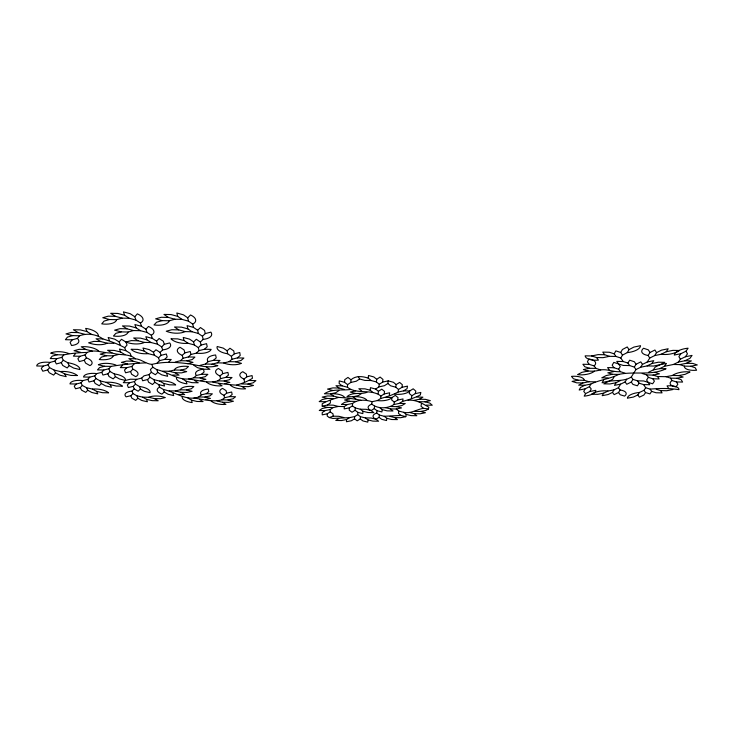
<?xml version="1.0" encoding="UTF-8"?>
<svg xmlns="http://www.w3.org/2000/svg" width="734" height="734" viewBox="0 0 734 734"><rect width="100%" height="100%" fill="white"/><g stroke="black" fill="none" stroke-linecap="round" stroke-linejoin="round"><path stroke-width="1.1" d="M352.586 403.443L347.365 404.544L344.301 406.553L338.383 406.452L333.227 407.544L330.245 409.526L330.208 411.857L327.263 413.802L327.236 416.095L329.337 417.573L332.979 418.463L349.567 417.628L354.641 416.582L357.687 414.655L357.862 412.352L355.091 410.288L355.256 407.939L352.439 405.838L352.586 403.443C358.036 399.177 365.78 399.727 372.046 401.7L377.359 400.581A11.698 4.799 -0.2 0 0 392.011 397.498L395.351 395.406L398.039 397.608L397.644 400.067L394.323 402.113L393.956 404.517C387.653 408.801 377.762 409.113 371.789 404.113L372.046 401.7M330.392 400.608L330.346 403.03L327.346 405.058L322.208 406.159L322.208 403.764C327.346 400.837 332.961 398.984 338.686 397.415C346.2 397.819 353.641 398.7 360.99 400.278M329.337 417.573L333.034 416.196L333.08 413.912L330.208 411.857M347.595 384.644L344.595 382.322L344.714 379.68L347.962 377.423L350.971 379.799L350.824 382.442L347.595 384.644L347.457 387.24C356.917 394.809 371.468 388.534 380.918 396.048L380.616 398.516L377.359 400.581M344.301 406.553L344.191 408.921L349.356 407.838L352.439 405.838M349.567 417.628L346.576 419.527L346.457 421.756L351.476 420.729L354.485 418.848L354.641 416.582M349.356 407.838L349.219 410.187L352.026 412.251L355.091 410.288M354.485 418.848L357.21 420.839L360.238 418.949L360.431 416.683L357.687 414.655M355.256 407.939L360.266 409.214L363.027 411.288L362.816 413.6L357.862 412.352M376.414 381.964L371.147 380.533L368.239 378.175L368.496 375.487L373.817 376.937L376.707 379.313L376.414 381.964L379.258 384.286L378.955 386.882L375.634 389.048L370.441 387.671L370.193 390.231L373.019 392.479M360.431 416.683L365.33 417.912L368.018 419.912L367.789 422.133L362.945 420.94L360.238 418.949M360.266 409.214L366.138 409.315L371.11 410.581L374.267 408.599L374.533 406.241M378.148 393.837L378.441 391.314L381.763 389.167L384.543 391.424L384.221 393.947L380.918 396.048M368.018 419.912L372.863 421.114L378.588 421.215L375.955 419.224A11.193 4.404 -0.2 0 1 376.689 413.003L376.964 410.682L374.267 408.599M379.258 384.286L382.634 382.084L382.964 379.432L380.102 377.056L376.707 379.313M365.33 417.912L371.101 418.013L375.955 419.224L379.074 417.325L379.359 415.049L376.689 413.003M379.506 407.517L382.194 409.609L381.891 411.939L376.964 410.682M378.955 386.882L384.46 385.689L387.846 383.497L388.203 380.863L393.415 382.286L396.176 384.607L395.782 387.203L398.507 389.479L398.112 392.02C392.607 394.993 386.662 396.892 380.616 398.516M389.304 395.296L389.653 392.791L384.221 393.947M379.359 415.049L384.231 416.279L386.846 418.297L386.524 420.536L381.708 419.325L379.074 417.325M398.507 389.479L401.938 387.313L402.36 384.726L399.626 382.405L396.176 384.607M398.819 411.077L398.434 413.398L401.003 415.435L405.81 416.664L406.223 414.38L403.682 412.334L398.819 411.077L396.213 409.003L390.341 408.893L385.405 407.627M393.956 404.517L399.296 403.416L402.627 401.379L403.039 398.938L397.644 400.067M411.407 398.186L411.875 395.709L415.316 393.608L420.839 392.442L420.316 394.956C414.728 397.883 408.728 399.764 402.627 401.379M415.316 393.608L415.811 391.084L413.178 388.818L409.71 390.965A11.863 4.936 -0.6 0 1 394.736 394.14M421.472 403.819L420.967 406.214L423.472 408.315L428.445 408.957L428.839 407.232C422.601 403.498 415.829 399.443 408.021 400.25M648.572 372.23L653.306 369.899L659.719 368.624L666.068 368.743C651.407 376.01 634.259 370.982 618.753 374.413C609.917 378.983 599.761 379.717 590.852 384.075L589.42 386.671L585.136 388.846L583.741 391.396L585.567 393.635L584.191 396.14A12.074 4.808 -4.9 0 0 595.797 390.341L589.815 391.506L585.567 393.635M589.815 391.506L591.237 388.965L589.42 386.671M620.79 358.018L616 356.449L614.184 353.843L615.863 350.88L620.707 352.476L622.496 355.1L620.79 358.018L623.203 361.523L627.928 363.055L629.644 365.569L634.314 367.083L635.983 369.56L631.304 377.028C622.46 382.588 611.55 379.074 602.054 382.836L603.577 380.194M620.707 352.476L622.423 349.494L627.249 346.953L629.02 349.632L627.267 352.614L622.496 355.1M614.019 389.864L607.981 391.038L603.651 393.176L602.174 395.681L608.137 394.525L612.477 392.406L614.019 389.864L618.423 387.699L620.597 384.157L625.093 381.937L626.735 379.285M614.22 376.698L612.633 379.377L603.761 383.836L609.926 383.955L616.055 382.744L620.542 380.515M625.019 373.156L620.386 371.679L618.643 369.22L620.294 366.431L616.762 361.394L623.203 361.523M616.055 382.744L614.477 385.359L620.597 384.157M627.928 363.055L629.653 360.192L634.369 361.743L636.057 364.266L634.314 367.083M612.477 392.406L614.165 394.635L618.533 392.516L620.102 389.983L618.423 387.699M625.093 381.937L626.763 384.277L631.277 382.056L632.956 379.405L631.304 377.028M640.681 367.211L642.47 364.394L647.25 361.99L653.755 360.669L651.893 363.532L647.104 365.917L640.681 367.211L635.983 369.56M649.764 358.054L648.122 355.467L649.994 352.513L654.921 349.999L656.545 352.65L654.636 355.595L649.764 358.054L647.25 361.99M632.956 379.405L637.488 380.845L639.103 383.185L637.396 385.8L632.919 384.396L631.277 382.056M642.222 373.487L646.782 374.955L648.37 377.359L646.599 380.029L649.728 384.717L643.571 384.598L639.103 383.185M653.306 369.899L655.15 367.119L664.821 362.339L658.389 362.211L651.893 363.532M654.636 355.595L661.251 354.238L666.215 351.742L668.206 348.751L661.508 350.136L656.545 352.65M639.497 392.442A12.074 4.643 -6 0 0 627.405 398.195L633.396 397.057L637.828 394.956L639.497 392.442L644.002 390.304L645.718 387.745L643.571 384.598M644.002 390.304L645.553 392.562L643.846 395.076L639.397 397.167L637.828 394.956M659.719 368.624L664.545 366.257L666.463 363.431L653.489 366.046L647.104 365.917M645.718 387.745L650.131 389.13L651.664 391.396L649.92 393.919L645.553 392.562M680.932 353.687L674.262 355.045A13.35 5.468 -7.7 0 1 688.107 348.182L685.996 351.182L680.932 353.687L678.886 356.623L680.372 359.21L678.354 362.082L673.427 364.477L664.545 366.257M680.372 359.21L685.382 356.752L687.464 353.816L685.996 351.182M48.031 364.807L43.187 366.101L41.297 368.45L42.847 371.211L47.646 369.945L49.554 367.606L48.031 364.807L49.958 362.422L54.866 361.1L56.839 358.678L61.794 357.348L63.821 354.889C71.501 353.238 79.318 352.614 87.181 352.43C95.347 348.714 103.632 353.614 111.981 352.926C119.633 355.797 128.771 353.054 135.423 358.788C141.488 359.256 145.8 363.917 151.855 364.394C163.755 361.486 175.72 362.11 187.748 363.688C197.648 365.037 207.924 368.642 217.851 365.679L211.952 364.165L205.465 364.036L200.198 365.339M77.4 338.402L72.216 339.842L70.097 342.448L71.556 345.503A13.597 5.753 8 0 0 77.4 338.402L79.584 335.759C87.208 332.942 96.301 334.098 102.879 338.915C110.421 341.2 117.761 343.934 124.679 347.659L125.817 350.65L130.111 353.283L131.202 356.21M54.866 361.1L56.362 363.945L61.261 362.642L63.262 360.229L61.794 357.348M49.554 367.606L54.077 370.064L55.555 372.808L53.637 375.102L49.16 372.688L47.646 369.945M75.474 353.66L73.382 356.137L79.988 356.265L85.034 354.917L87.181 352.43M63.262 360.229L67.785 362.761L69.207 365.587L67.198 367.945L62.72 365.459L61.261 362.642M79.988 356.265L77.887 358.706L79.263 361.578L84.254 360.256L86.373 357.825L85.034 354.917M140.414 323.033L135.928 320.088L134.79 316.73L137.359 313.858A13.955 6.322 7 0 1 140.414 323.033L141.515 326.318L145.919 329.199L146.974 332.41L151.305 335.236L152.314 338.374L156.562 341.127L157.535 344.2L161.709 346.898L162.636 349.898L160.113 352.412L161.04 355.348L158.544 357.807L159.471 360.688L157.012 363.091M80.969 382.809L76.217 384.02L74.244 386.203L75.565 388.772L80.281 387.589L82.272 385.414L80.969 382.809L82.988 380.588L87.796 379.368L89.851 377.12L94.714 375.881L96.824 373.597L101.732 372.34L103.889 370.019L108.861 368.743L111.063 366.394C122.541 364.532 134.111 363.403 145.745 362.871M120.321 344.971L119.137 341.906L121.505 339.291L125.918 342.044A13.441 5.881 6.5 0 0 144.424 342.411L151.195 342.549L157.535 344.2M87.796 379.368L89.062 382.01L93.869 380.799L95.952 378.56L94.714 375.881M124.679 347.659L127.055 345.099L125.918 342.044L131.221 340.622L138.02 340.759L144.424 342.411M82.272 385.414L86.474 387.708L87.731 390.259L85.731 392.387L81.566 390.149L80.281 387.589M145.919 329.199L148.488 326.465A13.607 6.055 6.5 0 1 151.305 335.236M101.732 372.34L102.944 375.056L107.861 373.808L110.036 371.505L108.861 368.743M95.952 378.56L100.154 380.918L101.356 383.543L99.264 385.735L95.108 383.423L93.869 380.799M122.569 365.229L120.303 367.587L126.753 367.716L131.808 366.422L134.129 364.055M110.036 371.505L114.229 373.927L115.366 376.634L113.192 378.882L109.036 376.505L107.861 373.808M126.753 367.716L124.486 370.055L125.569 372.799L130.569 371.532L132.863 369.211L131.808 366.422M156.562 341.127L159.131 338.512L163.352 341.264L164.278 344.338L161.709 346.898M158.544 357.807L154.434 355.219L153.47 352.274L155.966 349.769L160.113 352.412M192.73 324.116L188.528 321.18L187.711 317.831L190.546 314.978A13.79 6.367 5.6 0 1 192.73 324.116L193.51 327.392L197.639 330.263L198.373 333.465L202.428 336.273L203.135 339.402L200.364 342.016L201.07 345.072L198.336 347.632L199.042 350.623L196.345 353.127L190.987 354.485L188.344 356.953L183.041 358.284L180.463 360.715L175.224 362.036M134.441 381.561L129.533 382.772L127.321 384.974L128.358 387.552L133.212 386.368L135.451 384.185L134.441 381.561L136.708 379.331L141.671 378.102L143.983 375.836L148.993 374.597L151.36 372.294L150.415 369.551L152.81 367.202L151.855 364.394M132.019 391.084L133.019 393.598L130.835 395.699L126.083 396.846A11.955 4.679 5.5 0 1 132.019 391.084L134.221 388.937L133.212 386.368M159.471 360.688L164.682 359.366L167.196 356.917L166.306 353.999L161.04 355.348M197.639 330.263L200.465 327.538L204.547 330.41L205.254 333.603L202.428 336.273M141.671 378.102L142.644 380.762L147.607 379.542L149.938 377.285L148.993 374.597M135.451 384.185L139.423 386.488L140.396 389.048L138.157 391.194L134.221 388.937M152.81 367.202L156.828 369.67L157.746 372.422L155.351 374.716L151.36 372.294M168.71 361.908L171.233 359.495L164.682 359.366M198.336 347.632L194.345 344.934L193.593 341.879L196.336 339.264L200.364 342.016M183.041 358.284L182.252 355.384L184.867 352.898L190.234 351.531L190.987 354.485M133.019 393.598L136.919 395.819L137.891 398.287L135.707 400.342L131.836 398.177L130.835 395.699M149.938 377.285L153.901 379.661L154.81 382.295L152.479 384.506L148.552 382.175L147.607 379.542M199.042 350.623L204.465 349.246L207.227 346.705L206.557 343.668L201.07 345.072M159.572 387.203L163.407 389.479L164.251 392.02L161.92 394.13A12.01 4.808 4.9 0 1 159.572 387.203L158.7 384.616L154.81 382.295M205.465 364.036L208.153 361.642A12.68 5.487 4.1 0 1 215.622 354.972L216.227 357.889L213.484 360.321L208.153 361.642M156.828 369.67C169.187 372.257 180.491 382.671 193.804 377.762L196.363 375.496A12.35 5.184 4.2 0 1 203.474 369.193L209.887 369.321L206.126 366.844M231.412 356.348L227.659 353.751L227.109 350.788L229.971 348.265L233.761 350.916L234.265 353.88L231.412 356.348L231.935 359.247L229.118 361.669L223.76 362.981L217.264 362.853L211.952 364.165M196.363 375.496L201.52 374.248L204.125 371.945L203.474 369.193L197.565 367.697L193.73 365.211M217.264 362.853L220.017 360.449L213.484 360.321M231.935 359.247L237.348 357.917L240.22 355.458L239.752 352.513L234.265 353.88M220.549 378.634L219.989 375.946L222.677 373.661L227.925 372.404L228.439 375.129L225.733 377.395L220.549 378.634L217.897 380.873C208.254 383.653 198.308 380.267 188.702 378.992M163.407 389.479C175.233 391.892 186.133 401.498 198.831 396.956L201.318 394.864A11.854 4.789 3.9 0 1 208.208 389.048L208.814 391.589L206.282 393.708L201.318 394.864M224.531 397.755L224.017 395.287L226.613 393.176L231.66 392.011L232.146 394.525L229.522 396.617L224.531 397.755L221.962 399.828C212.695 402.397 203.153 399.268 193.923 398.094M244.44 381.726L244.018 379.074L246.798 376.817L252.074 375.579L252.459 378.267C247.606 381.506 242.128 383.423 236.541 385.139C228.54 384.699 220.604 383.726 212.768 382.084M350.971 379.799C355.66 375.487 362.679 376.175 368.239 378.175M338.924 390.571L335.805 392.708L330.502 393.864L324.419 393.754C331.869 388.644 341.824 390.58 350.412 389.515M371.147 380.533L364.908 380.423L359.596 378.983L356.302 381.221L350.824 382.442M330.245 409.526L325.144 410.6L322.217 412.563L322.217 414.866L327.263 413.802M361.541 393.525L358.339 395.626L353.017 396.773L346.98 396.663C352.531 391.58 360.431 394.782 366.927 392.36M338.741 418.563L335.805 420.454L341.549 420.554L346.576 419.527M398.112 392.02L403.599 390.855L407.04 388.699L407.489 386.13L401.938 387.313M414.004 400.36L419.435 399.241L422.885 397.158L416.866 397.048M403.682 412.334C410.921 413.967 416.728 409.361 423.472 408.315M428.445 408.957L425.959 410.398L420.637 411.471L414.793 411.37M629.02 349.632L633.873 347.081L640.534 345.686A13.331 5.698 -6.6 0 1 627.267 352.614M595.21 381.854L589.017 381.735L582.943 382.955L578.658 385.157L584.805 385.277L590.852 384.075M584.805 385.277L580.53 387.46L579.163 390.02L585.136 388.846M636.057 364.266L640.81 361.871L642.47 364.394M678.354 362.082L684.941 360.761L689.969 358.32L692.061 355.403L685.382 356.752M673.427 364.477L679.831 364.605L686.391 363.302L691.391 360.889L684.941 360.761M116.633 319.685L109.559 319.538L104.1 321.079L101.742 323.868A14.047 6.294 7.6 0 0 116.633 319.685L122.138 318.134L129.23 318.281L135.928 320.088M79.584 335.759L72.712 335.622L67.519 337.071L65.399 339.704L72.216 339.842M128.111 332.025L121.211 331.887L115.834 333.355L113.467 336.025A13.689 6.037 7.1 0 0 128.111 332.025L133.533 330.548L140.451 330.695L146.974 332.41M169.297 320.776L162.251 320.639L156.654 322.171L154.021 324.951A13.873 6.349 6.3 0 0 169.297 320.776L174.949 319.235L182.004 319.382L188.528 321.18M63.821 354.889L57.197 354.761L52.224 356.109L50.261 358.55L56.839 358.678M105.338 352.797L100.219 354.155L106.577 355.733L113.174 355.862L118.312 354.513M106.577 355.733L101.485 357.073L99.283 359.513A13.111 5.496 7 0 0 113.174 355.862M164.278 344.338L169.664 342.925A13.221 5.78 5.9 0 1 162.636 349.898M205.254 333.603L210.869 332.135A13.405 6.065 5 0 1 203.135 339.402M111.063 366.394L104.595 366.275L99.613 367.56L97.466 369.899L103.889 370.019M180.463 360.715L186.987 360.844L192.271 359.522L194.923 357.082L188.344 356.953M187.748 363.688L193.005 362.385L186.987 360.844M162.829 371.156L169.224 371.276L174.353 370.009A12.46 5.221 4.8 0 1 188.5 366.505L185.931 368.853L180.766 370.129L174.353 370.009M229.118 361.669L235.623 361.798L241.027 360.477L243.908 358.045L237.348 357.917M193.804 377.762L200.107 377.882L205.245 376.652L207.869 374.368L201.52 374.248M200.777 380.542L205.887 379.322L200.107 377.882M169.15 390.855L175.288 390.965L180.234 389.791A11.955 4.817 4.4 0 1 193.859 386.57L191.363 388.736L186.39 389.91L180.234 389.791M217.897 380.873L224.154 380.992L229.329 379.772L232.036 377.515L225.733 377.395M224.687 383.616L229.834 382.405L224.154 380.992M241.697 383.937L247.918 384.056L253.111 382.845L255.918 380.625L249.652 380.506M198.831 396.956L204.896 397.066L209.841 395.929L212.383 393.828L206.282 393.708M205.511 399.525L210.429 398.397L204.896 397.066M221.962 399.828L227.98 399.938L232.962 398.81L235.577 396.736L229.522 396.617M382.634 382.084L388.203 380.863M355.632 390.883L350.265 392.057L355.467 393.406M333.438 398.553L327.41 398.443L322.198 399.571L319.207 401.617L325.19 401.727M349.87 398.856L344.604 399.984L349.733 401.296L355.715 401.406M349.733 401.296L344.494 402.406L341.429 404.443L347.365 404.544M333.227 407.544L327.327 407.434L322.208 408.517L319.272 410.499L325.144 410.6M591.677 355.962L596.549 357.541L598.439 360.11A13.047 5.56 -5.8 0 1 585.154 355.834L591.677 355.962L598.109 354.614L604.651 354.742L609.486 356.32L616 356.449M609.486 356.32L603.045 357.669L596.549 357.541M390.681 406.535L396.589 406.636L401.911 405.544L405.241 403.526L399.296 403.416M666.215 351.742L672.904 350.366L679.482 350.494A13.414 5.606 -7.5 0 1 661.251 354.238M418.94 401.672L424.903 401.782L430.344 400.663L425.436 399.351L419.435 399.241M600.724 369.899L595.99 368.404L589.622 368.275L583.383 369.56C588.888 371.973 595.054 371.422 600.724 369.899C607.55 368.844 613.633 372.276 620.386 371.679M396.213 409.003L401.507 407.921L396.589 406.636M588.145 371.046L581.943 372.322L577.566 374.624A12.625 5.257 -5.3 0 0 594.476 371.175M384.231 416.279L401.003 415.435M614.064 371.56L607.807 372.817L612.468 374.294L618.753 374.413M589.017 381.735L584.356 380.313L578.144 380.194L572.08 381.414L576.759 382.836L582.943 382.955M612.468 374.294L606.238 375.542L601.779 377.817L608.018 377.937M405.81 416.664L400.608 417.71L394.837 417.609L390.011 416.38M679.831 364.605L684.354 366.128L690.731 366.257L697.3 364.954L692.804 363.422L686.391 363.302M646.782 374.955L653.049 375.083L659.407 373.826L654.875 372.349M653.049 375.083L657.563 376.533L666.096 376.698L672.463 375.459A12.726 5 -7.2 0 1 690.024 372.019L685.143 374.322L678.721 375.579L672.463 375.459M666.096 376.698L670.555 378.148L676.785 378.267L683.152 377.028L678.721 375.579M603.651 393.176L597.687 394.332L591.65 394.213A12.01 4.707 -5.3 0 1 607.981 391.038M650.131 389.13C659.912 388.268 669.28 388.139 678.941 389.671A12.322 4.743 -6.6 0 0 667.05 385.882L668.509 388.176M672.858 389.561L666.665 390.736L660.6 390.616L656.224 389.24M347.457 387.24L342.172 385.845L335.988 385.726L339.007 388.02L344.283 389.396M129.533 382.772L123.275 382.653L125.486 380.432L130.404 379.212L136.708 379.331M339.007 388.02L332.851 387.901L327.511 389.084L332.796 390.46M236.541 385.139L242.128 386.534L248.312 386.644L253.487 385.451L247.918 384.056M76.217 384.02L69.969 383.9A12.359 4.826 6.8 0 1 82.988 380.588M403.599 390.855L409.71 390.965L409.251 393.488L411.875 395.709M175.288 390.965L180.986 392.323L187.106 392.442L192.06 391.277L186.39 389.91M338.686 397.415L333.493 396.076L327.437 395.965L322.198 397.112L327.41 398.443M385.983 397.388L392.011 397.498L391.653 399.947L394.323 402.113M178.582 394.442L184.674 394.553L180.986 392.323M136.919 395.819L142.662 397.149L148.727 397.259A11.781 4.606 5 0 1 165.288 397.562L160.462 398.7L154.415 398.59L148.727 397.259M426.353 405.113L432.271 405.223L429.794 403.085L424.903 401.782M217.025 400.947L222.485 402.25L228.467 402.36L233.421 401.25L227.98 399.938M327.346 405.058L333.282 405.168L338.383 406.452M409.508 412.435L414.325 413.682L420.142 413.793L425.436 412.728L420.637 411.471M333.034 416.196L338.824 416.297L343.787 417.527M133.533 330.548L126.954 328.814L120 328.667L114.605 330.162L121.211 331.887M185.133 331.603L178.729 329.878L171.802 329.731L166.269 331.217A13.616 6.184 5.7 0 0 185.133 331.603L192.033 331.75L198.373 333.465M84.823 334.3L78.134 332.594L71.226 332.447L66.005 333.915L72.712 335.622M102.879 338.915L96.062 338.778L100.604 341.53L107.109 343.191L113.871 343.319M100.604 341.53L93.805 341.393L88.612 342.815A13.524 5.817 7.4 0 0 107.109 343.191M204.465 349.246L211.144 349.384A13.047 5.744 4.8 0 1 196.345 353.127M92.282 351.063L85.823 349.457L79.134 349.329L74.051 350.705L80.529 352.302M595.99 368.404L594.109 365.917L589.319 364.394L582.897 364.266L584.833 366.771L589.622 368.275M629.644 365.569L623.249 365.449L613.798 362.394L612.165 365.229L613.954 367.725L618.643 369.22M613.954 367.725L607.587 367.596L609.385 370.064M135.423 358.788L128.863 358.66L133.065 361.211L139.24 362.743M133.065 361.211L126.542 361.082L121.449 362.403L127.633 363.926M43.187 366.101L36.7 365.972A12.918 5.147 7.7 0 1 49.958 362.422M648.37 377.359L652.865 378.799L659.086 378.918L657.563 376.533M637.488 380.845L643.681 380.955L652.627 383.799L654.416 381.166L652.865 378.799M670.555 378.148L672.014 380.524L676.427 381.946L682.602 382.065L681.198 379.707L676.785 378.267M169.224 371.276L175.169 372.753L181.546 372.872L186.684 371.615L180.766 370.129M172.692 375.046L179.041 375.166L175.169 372.753M89.851 377.12L83.52 377.001A12.496 4.982 6.6 0 1 96.824 373.597M122.138 318.134L115.366 316.317L108.256 316.171L102.769 317.73L109.559 319.538M174.949 319.235L168.361 317.427L161.269 317.281L155.636 318.831L162.251 320.639M86.474 387.708L92.456 389.084A12.093 4.679 6.3 0 1 108.614 392.818L102.485 392.699L96.585 391.341L92.456 389.084M142.662 397.149L146.488 399.333L152.167 400.645L158.186 400.755L154.415 398.59M54.077 370.064L60.362 371.551A12.634 4.982 7.2 0 1 77.364 375.551L71.014 375.432L64.803 373.973L60.362 371.551M100.154 380.918L106.182 382.331A12.23 4.826 6.2 0 1 122.459 386.167L116.247 386.047L110.302 384.653L106.182 382.331M187.876 397.984L191.491 400.158L197.033 401.47L203.034 401.581L199.483 399.415M159.783 381.084L163.664 383.414L169.481 384.818L175.701 384.937A12.139 4.899 5.1 0 0 159.783 381.084L153.901 379.661M158.7 384.616L164.517 386.02L163.664 383.414M57.197 354.761L50.683 353.173A13.148 5.367 7.7 0 1 68.831 353.531M104.595 366.275L98.365 364.761A12.717 5.193 6.5 0 1 116.091 365.101M182.408 378.872L186.197 381.23L191.978 382.653L198.217 382.763L194.501 380.423M322.208 406.159L327.327 407.434M386.846 418.297L391.653 419.509L397.397 419.609L394.837 417.609M124.927 354.641L120.624 352.017L114.265 350.421L107.595 350.292L111.981 352.926M125.817 350.65L119.458 349.045L120.624 352.017M363.027 411.288L367.982 412.536L373.817 412.646L371.11 410.581A11.414 4.569 -0.1 0 1 371.789 404.113M148.222 353.641L144.02 351.008L137.726 349.402L131.047 349.274A13.157 5.679 6.1 0 0 148.222 353.641L154.434 355.219M91.704 334.438L87.062 331.612L80.345 329.887L73.4 329.74L78.134 332.594M406.223 414.38L411.031 415.618L416.82 415.719L414.325 413.682M382.194 409.609L387.112 410.866L392.965 410.976L390.341 408.893M151.195 342.549L146.919 339.805L140.488 338.135L133.661 337.998L138.02 340.759M152.314 338.374L145.882 336.686L146.919 339.805M235.623 361.798L241.486 363.33A12.698 5.523 3.8 0 1 223.76 362.981M188.124 343.292L184.05 340.558L177.747 338.888L170.93 338.75A13.331 5.955 5.3 0 0 188.124 343.292L194.345 344.934M344.595 382.322L339.246 380.9L339.163 383.533L342.172 385.845M140.451 330.695L136.029 327.823L129.423 326.07L122.44 325.924L126.954 328.814M370.193 390.231L365 388.855L358.862 388.736L361.752 391.002M141.515 326.318L134.9 324.556L136.029 327.823M129.23 318.281L124.633 315.281L117.844 313.446L110.687 313.299L115.366 316.317M192.033 331.75L187.886 328.887L181.454 327.144L174.499 326.997L178.729 329.878M395.782 387.203L390.635 385.809L387.846 383.497M193.51 327.392L187.078 325.639L187.886 328.887M182.004 319.382L177.711 316.391L171.095 314.565L163.976 314.418L168.361 317.427M578.144 380.194L573.438 378.753L571.492 376.368A12.304 5.028 -4.8 0 1 584.356 380.313M651.664 391.396L656.022 392.754L662.068 392.873L660.6 390.616M614.184 353.843L609.33 352.247L602.77 352.118L604.651 354.742M690.731 366.257L695.208 367.762L696.584 370.239A13.093 5.221 -7.7 0 1 684.354 366.128M55.555 372.808L59.995 375.221L66.207 376.67L64.803 373.973M87.731 390.259L91.869 392.507L97.769 393.855L96.585 391.341M69.207 365.587L73.648 368.064L79.905 369.56A12.854 5.156 7.4 0 0 67.785 362.761M101.356 383.543L105.485 385.855L111.44 387.24L110.302 384.653M137.891 398.287L141.735 400.452L147.406 401.764L146.488 399.333M115.366 376.634L119.495 379.001L125.486 380.432A12.441 4.991 6.3 0 0 114.229 373.927M140.396 389.048L144.304 391.314L150.075 392.672A12.065 4.771 5.6 0 0 139.423 386.488M85.823 349.457L81.272 346.787A13.194 5.514 7.3 0 1 98.943 351.201M164.251 392.02L168.022 394.25L173.692 395.589L172.912 393.094M157.746 372.422L161.7 374.835L167.627 376.294L166.774 373.588M119.137 341.906L114.697 339.154L108.155 337.475L109.412 340.594M222.485 402.25L225.907 404.388A11.698 4.67 3.6 0 1 211.016 400.837M153.47 352.274L149.296 349.632L142.992 348.017L144.02 351.008M218.457 383.497L222.044 385.809A12.175 5.055 3.9 0 1 206.52 381.964M134.79 316.73L130.212 313.712L123.413 311.867L124.633 315.281M242.128 386.534L245.578 388.818A12.065 5.01 3.3 0 1 230.329 385.02M193.593 341.879L189.537 339.126L183.234 337.447L184.05 340.558M227.109 350.788L223.292 348.127L217.2 346.503A12.973 5.762 4 0 0 227.659 353.751M187.711 317.831L183.436 314.831L176.821 312.987L177.711 316.391M333.493 396.076L330.502 393.864A11.634 4.743 1 0 1 344.723 397.525M355.889 398.966L353.017 396.773A11.56 4.698 0.5 0 1 366.982 400.397M375.634 389.048L378.441 391.314M589.319 364.394L587.393 361.871L588.897 358.99A12.762 5.367 -5.3 0 1 594.109 365.917M618.533 392.516L620.193 394.754L624.616 396.094A12.065 4.716 -5.5 0 0 620.102 389.983M649.994 352.513L648.333 349.87L643.553 348.246A13.34 5.597 -7.2 0 0 648.122 355.467M676.427 381.946L677.849 384.277L675.941 386.882A12.597 4.899 -7.1 0 1 672.014 380.524M358.311 376.643L359.596 378.983M84.254 360.256L85.594 363.11L89.97 365.615A12.983 5.312 7.3 0 0 86.373 357.825M87.062 331.612L85.649 328.392A13.68 5.9 7.7 0 1 98.328 336.135M130.569 371.532L131.625 374.257L135.689 376.661A12.57 5.129 6.1 0 0 132.863 369.211M186.197 381.23L186.931 383.854A12.267 5.065 4.6 0 1 176.564 377.441M191.491 400.158L192.17 402.581A11.781 4.688 4.3 0 1 182.271 396.654M184.867 352.898L184.078 349.934L180.032 347.265A12.964 5.652 4.9 0 0 182.252 355.384M222.677 373.661L222.127 370.927L218.438 368.477A12.368 5.239 3.8 0 0 219.989 375.946M226.613 393.176L226.109 390.653L222.576 388.387A11.872 4.835 3.5 0 0 224.017 395.287M246.798 376.817L246.385 374.12L242.826 371.698A12.258 5.184 3.1 0 0 244.018 379.074"/></g></svg>
